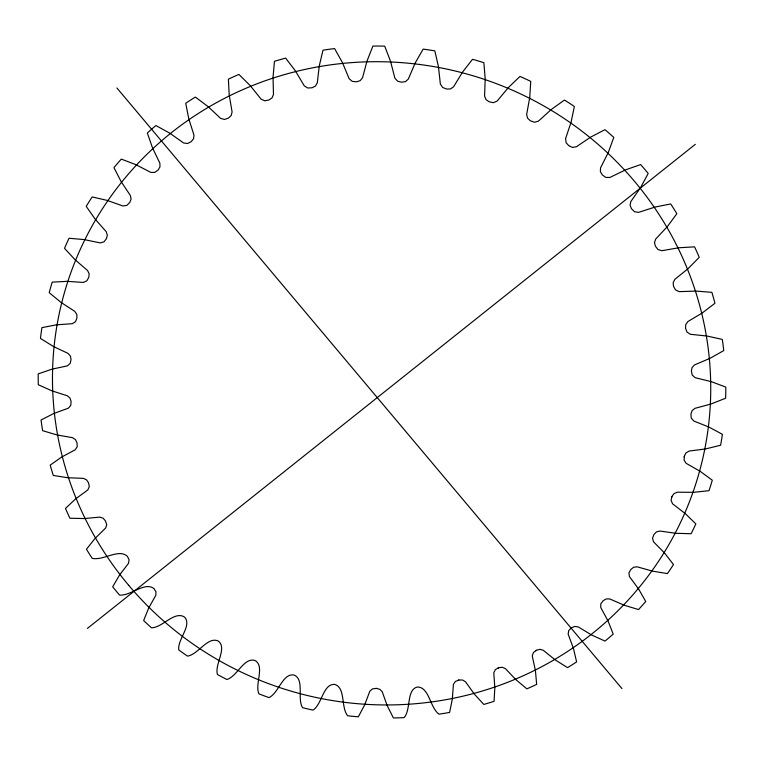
<?xml version="1.0" encoding="UTF-8"?>
<svg xmlns="http://www.w3.org/2000/svg" width="764" height="764" viewBox="0 0 764 764"><rect width="100%" height="100%" fill="white"/><g stroke="black" fill="none" stroke-linecap="round" stroke-linejoin="round"><path stroke-width="1.15" d="M684.343 456.223L684.172 456.948M671.871 496.638L671.604 497.335M87.421 628.419L695.307 144.339M536.338 650.307L535.698 650.661M498.615 667.774L497.927 668.042M458.906 680.046L458.19 680.218M376.356 688.412L375.621 688.393M568.76 145.628L566.124 142.725L565.58 138.618L571.052 122.288L574.366 106.483A344.583 335.176 16.9 0 0 564.481 100.055L551.321 109.462L538.372 121.18L534.351 122.24L530.283 120.731L527.561 118.172L526.644 114.505L529.729 97.534L530.741 81.385A344.583 335.176 16.9 0 0 520.017 76.419L508.318 87.612L497.154 101.058L493.315 102.682L489.075 101.755L486.009 99.606L484.577 96.102L485.197 78.845L483.879 62.705A344.583 335.176 16.9 0 0 472.544 59.306L462.564 72.055L453.587 86.809L450.464 88.939L446.72 89.054L442.671 87.488L440.36 84.021L438.44 66.649L434.831 50.873A344.583 335.176 16.9 0 0 423.141 49.116L415.11 63.145L408.339 79.017L405.56 81.567L401.883 82.216L397.652 81.232L394.883 78.138L390.509 61.225L384.703 46.136A344.583 335.176 16.9 0 0 372.918 46.06L366.987 61.072L362.566 77.727L360.188 80.64L356.654 81.796L352.347 81.423L349.177 78.759L342.473 62.667L334.603 48.581A344.583 335.176 16.9 0 0 322.991 50.185L319.276 65.847L317.289 82.913L315.36 86.131L312.046 87.774L307.758 88.013L304.253 85.826L295.382 70.89L285.65 58.093A344.583 335.176 16.9 0 0 274.457 61.321L273.025 77.307L273.483 94.43L272.041 97.878L269.023 99.96L264.841 100.81L261.087 99.148L250.258 85.654L238.903 74.414A344.583 335.176 16.9 0 0 228.379 79.169L229.229 95.137L232.094 111.964L231.167 115.565L228.493 118.048L224.511 119.47L220.595 118.353L208.075 106.578L195.364 97.085A344.583 335.176 16.9 0 0 185.719 103.255L188.794 118.878L193.96 135.066L193.559 138.752L191.286 141.569L187.591 143.527L183.599 142.973L169.675 133.117L155.904 125.544A344.583 335.176 16.9 0 0 147.337 132.974L152.533 147.929L159.867 163.171L159.982 166.858L158.158 169.952L154.805 172.397L150.823 172.406L135.83 164.632L121.304 159.093A344.583 335.176 16.9 0 0 113.96 167.612L121.132 181.622L130.434 195.613L131.074 199.223L129.718 202.536L126.786 205.411L122.889 205.974L107.141 200.388L92.177 196.95A344.583 335.176 16.9 0 0 86.208 206.347L95.166 219.153L106.206 231.654L107.332 235.131L106.473 238.578L104.009 241.816L100.285 242.914L84.126 239.581L69.037 238.253A344.583 335.176 16.9 0 0 64.52 248.338L75.044 259.722L87.573 270.523L89.159 273.789L88.805 277.303L86.848 280.837L83.362 282.422L67.117 281.353L52.21 282.126A344.583 335.176 16.9 0 0 49.211 292.669L61.072 302.439L74.805 311.378L76.811 314.386L76.954 317.9L75.54 321.644L72.351 323.688L56.355 324.853L41.915 327.632A344.583 335.176 16.9 0 0 40.454 338.442L53.384 346.455L68.044 353.398L70.412 356.091L71.042 359.538L70.183 363.425L67.366 365.87L51.904 369.184L38.21 373.892A344.583 335.176 16.9 0 0 38.295 384.741L52.028 390.891L67.299 395.762L69.992 398.092L71.09 401.415L70.794 405.359L68.378 408.157L53.747 413.515L41.036 419.999A344.583 335.176 16.9 0 0 42.631 430.686L56.889 434.917L72.484 437.667L75.445 439.615L76.973 442.738L77.24 446.682L75.264 449.767L61.731 457.015L50.223 465.114A344.583 335.176 16.9 0 0 53.27 475.456L67.786 477.729L83.41 478.359L86.571 479.878L88.509 482.762L89.312 486.62L87.822 489.934L75.598 498.902L65.494 508.432A344.583 335.176 16.9 0 0 69.906 518.25L84.412 518.555L99.778 517.104L103.083 518.193L105.384 520.79L106.712 524.496L105.709 527.962L95.013 538.458L86.466 549.221A344.583 335.176 16.9 0 0 92.157 558.341C103.15 560.929 118.821 548.256 127.34 556.307M569.075 145.867L572.465 147.404L576.381 146.774L590.658 137.109L604.973 129.679A344.583 335.176 16.9 0 1 613.798 137.405L608.268 152.533L600.542 167.879L600.38 171.633L602.242 174.822L605.69 177.391L609.825 177.487L625.458 169.904L640.624 164.575A344.583 335.176 16.9 0 1 648.197 173.428L640.595 187.562L630.787 201.62L630.09 205.287L631.465 208.696L634.492 211.704L638.542 212.373L655.015 207.073L670.687 203.931A344.583 335.176 16.9 0 1 676.856 213.71L667.364 226.574L655.703 239.046L654.5 242.57L655.369 246.113L657.909 249.494L661.796 250.716L678.738 247.775L694.581 246.848A344.583 335.176 16.9 0 1 699.232 257.315L688.068 268.661L674.841 279.337L673.151 282.632L673.495 286.242L675.51 289.909L679.148 291.647L696.205 291.084L711.876 292.345A344.583 335.176 16.9 0 1 714.942 303.27L702.364 312.896L687.858 321.587L685.728 324.595L685.547 328.186L686.998 332.073L690.322 334.279L707.13 336.045L722.314 339.426A344.583 335.176 16.9 0 1 723.756 350.571L710.052 358.326L694.581 364.886L692.06 367.551L691.363 371.065L692.232 375.076L695.173 377.693L711.408 381.704L725.8 387.081A344.583 335.176 16.9 0 1 725.619 398.216L711.083 403.975L694.973 408.329L692.117 410.612L690.942 413.964L691.219 418.032L693.731 420.993L709.059 427.114L722.391 434.324A344.583 335.176 16.9 0 1 720.614 445.231L705.554 448.936L689.147 451.046L686.015 452.909L684.382 456.041L684.076 460.062L686.11 463.309L700.263 471.369L712.296 480.222A344.583 335.176 16.9 0 1 709.002 490.689L693.712 492.312L677.315 492.207L673.991 493.611L671.938 496.466L671.059 500.372L672.587 503.839L685.318 513.628L695.842 523.903A344.583 335.176 16.9 0 1 691.114 533.73L675.901 533.301L659.838 531.028L656.371 531.964L653.946 534.494L652.523 538.209L653.535 541.81L664.623 553.098L673.476 564.567A344.583 335.176 16.9 0 1 667.43 573.583L652.571 571.157L637.138 566.812L633.595 567.27L630.863 569.438L628.934 572.904L629.412 576.572L638.685 589.101L645.723 601.516A344.583 335.176 16.9 0 1 638.513 609.567L624.274 605.241L609.729 598.947L606.186 598.938L603.188 600.705L600.8 603.846L600.752 607.514L608.068 621.027L613.215 634.13A344.583 335.176 16.9 0 1 604.983 641.082L591.603 634.979L578.214 626.9L574.729 626.432L571.529 627.769L568.731 630.548L568.158 634.139L573.43 648.359L576.619 661.891A344.583 335.176 16.9 0 1 567.528 667.65L555.237 659.915L543.214 650.24L539.852 649.324L536.5 650.221L533.348 652.58L532.269 656.028L535.44 670.687L536.653 684.391A344.583 335.176 16.9 0 1 526.883 688.861L515.872 679.673L505.396 668.605L502.215 667.259L498.787 667.717L495.339 669.627L493.792 672.874L494.824 687.686L494.069 701.304A344.583 335.176 16.9 0 1 483.793 704.437L474.243 693.979L465.477 681.736L462.526 680.008L459.078 680.008L455.401 681.431L453.405 684.429L452.317 699.127L449.633 712.42A344.583 335.176 16.9 0 1 439.042 714.168C429.941 707.856 429.387 687.237 417.545 686.989C406.2 689.376 411.194 709.66 404.137 717.606A344.583 335.176 16.9 0 1 393.403 717.959L387.176 705.592L382.201 691.706L379.851 689.309L376.537 688.421L372.603 688.841L369.843 691.172L364.667 704.866L358.345 716.813A344.583 335.176 16.9 0 1 347.658 715.772C340.696 707.426 345.872 687.552 334.594 684.391C322.991 683.751 322.083 704.37 313.039 710.109A344.583 335.176 16.9 0 1 302.582 707.684C296.862 698.554 304.798 679.588 294.064 675.042C282.604 672.912 278.793 693.12 268.985 697.599A344.583 335.176 16.9 0 1 258.92 693.855C254.536 684.086 265.127 666.38 255.081 660.526C243.936 656.944 237.317 676.379 226.918 679.511A344.583 335.176 16.9 0 1 217.415 674.497C214.436 664.26 227.5 648.159 218.323 641.063C207.655 636.087 198.363 654.414 187.533 656.133A344.583 335.176 16.9 0 1 178.776 649.935C177.248 639.411 192.576 625.229 184.42 616.987C174.402 610.675 162.598 627.578 151.53 627.836A344.583 335.176 16.9 0 1 143.651 620.549L148.722 607.972L155.846 595.261L155.932 591.67L153.975 588.681M153.726 588.414C144.339 581.557 130.663 596.168 119.537 595.07A344.583 335.176 16.9 0 1 112.69 586.8L119.547 575.015L128.486 563.374L129.078 559.821L127.55 556.603M116.902 87.975L621.953 688.593M128.734 585.358A329.886 320.851 16.9 0 0 690.494 499.035A329.886 320.851 16.9 0 0 325.579 65.589A329.886 320.851 16.9 0 0 128.734 585.358"/></g></svg>
